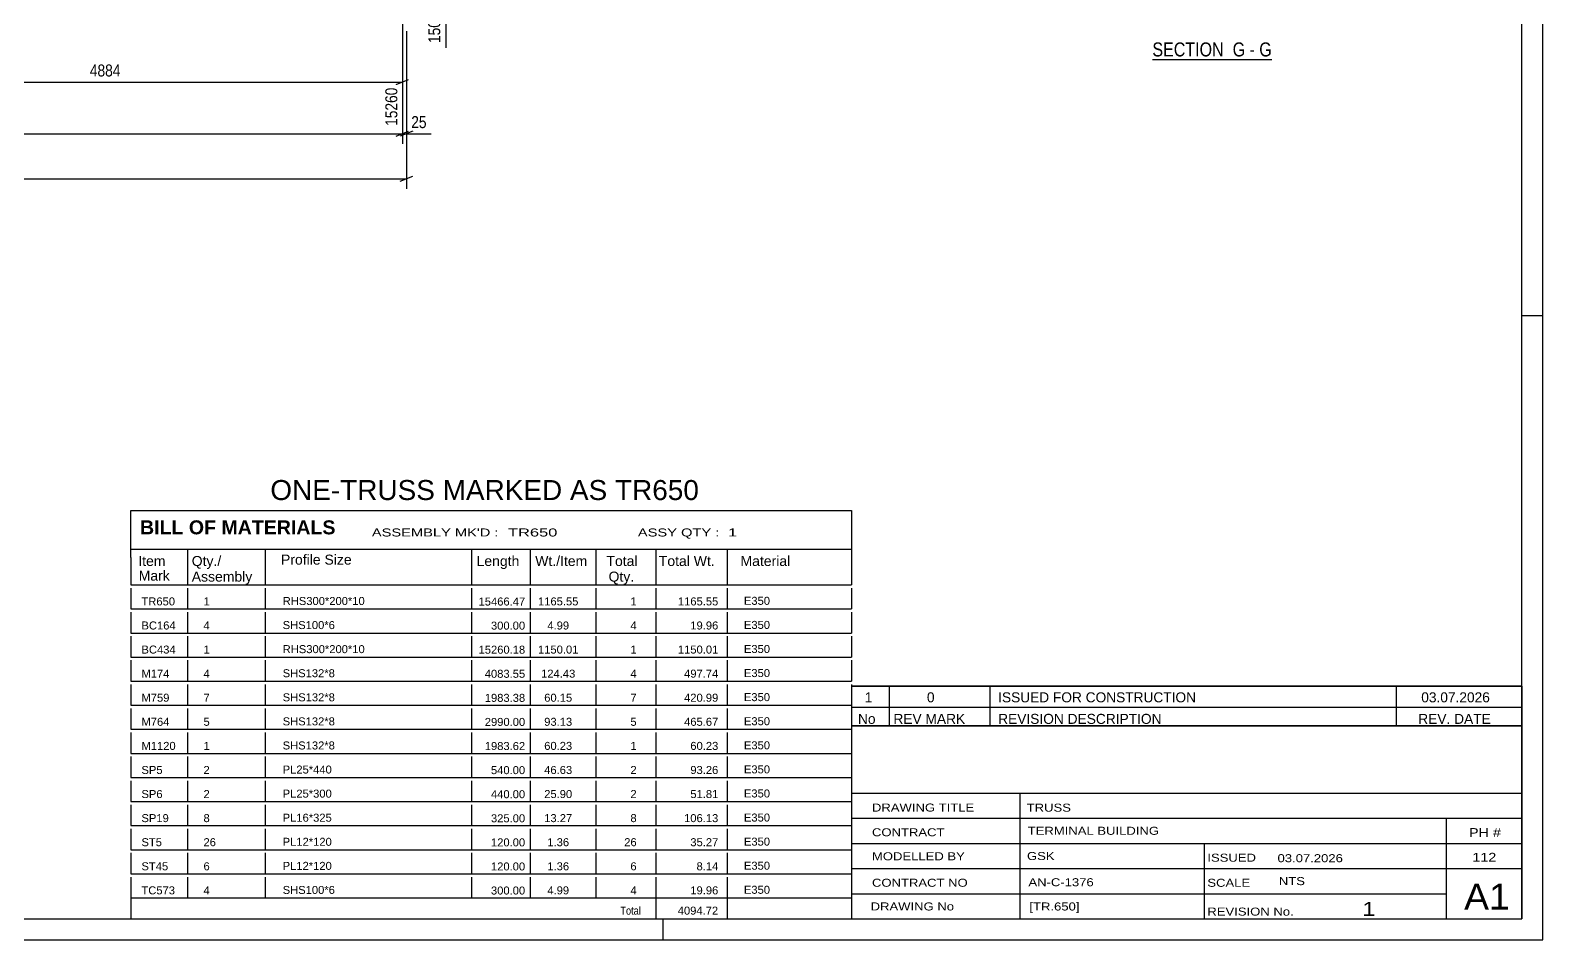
# Model space of a CAD drawing. Header units: millimetres. Extents: x 0 to 841, y 0 to 594.
# Drawn here: x 480 to 841, y 0 to 217.2 of the extents above; entities that cross this region are included whole.
import ezdxf

# ---------------------------------------------------------------- set-up
doc = ezdxf.new("R2010")
doc.units = ezdxf.units.MM
doc.styles.add('Arial', font='ARIAL.TTF', dxfattribs={"height": 0.2})
doc.styles.add('Arial Bold', font='ARIALBD.TTF', dxfattribs={"height": 0.2})
doc.styles.add('Arial Narrow', font='ARIALN.TTF', dxfattribs={"height": 0.2})

# ---------------------------------------------------------------- blocks, each defined once
blk = doc.blocks.new('Unknown-761549750-18451')
at = {"color": 7, "linetype": 'Continuous'}
for p, q in [((504, 102.5), (676, 102.5)), ((504, 91.25), (504, 102.5)), ((676, 102.5), (676, 91.25)), ((504, 93.25), (676, 93.25)), ((504, 91.25), (504, 86.25)), ((517.5, 93.25), (517.5, 84.75)), ((536, 93.25), (536, 84.75)), ((585.28, 93.25), (585.28, 84.75)), ((599.28, 93.25), (599.28, 84.75)), ((615, 93.25), (615, 84.75)), ((629.28, 93.25), (629.28, 84.75)), ((646.28, 93.25), (646.28, 84.75)), ((676, 91.25), (676, 84.75)), ((504, 86.25), (504, 84.75)), ((504, 84.75), (676, 84.75)), ((504, 83.98), (504, 79)), ((517.5, 83.98), (517.5, 79)), ((536, 83.98), (536, 79)), ((585.28, 83.98), (585.28, 79)), ((599.28, 83.98), (599.28, 79)), ((615, 83.98), (615, 79)), ((629.28, 83.98), (629.28, 79)), ((646.28, 83.98), (646.28, 79)), ((676, 83.98), (676, 79)), ((504, 79), (676, 79)), ((504, 78.23), (504, 73.25)), ((517.5, 78.23), (517.5, 73.25)), ((536, 78.23), (536, 73.25)), ((585.28, 78.23), (585.28, 73.25)), ((599.28, 78.23), (599.28, 73.25)), ((615, 78.23), (615, 73.25)), ((629.28, 78.23), (629.28, 73.25)), ((646.28, 78.23), (646.28, 73.25)), ((676, 78.23), (676, 73.25)), ((504, 73.25), (676, 73.25)), ((504, 72.48), (504, 67.5)), ((517.5, 72.48), (517.5, 67.5)), ((536, 72.48), (536, 67.5)), ((585.28, 72.48), (585.28, 67.5)), ((599.28, 72.48), (599.28, 67.5)), ((615, 72.48), (615, 67.5)), ((629.28, 72.48), (629.28, 67.5)), ((646.28, 72.48), (646.28, 67.5)), ((676, 72.48), (676, 67.5)), ((504, 67.5), (676, 67.5)), ((504, 66.73), (504, 61.75)), ((517.5, 66.73), (517.5, 61.75)), ((536, 66.73), (536, 61.75)), ((585.28, 66.73), (585.28, 61.75)), ((599.28, 66.73), (599.28, 61.75)), ((615, 66.73), (615, 61.75)), ((629.28, 66.73), (629.28, 61.75)), ((646.28, 66.73), (646.28, 61.75)), ((676, 66.73), (676, 61.75)), ((504, 61.75), (676, 61.75)), ((504, 60.98), (504, 56)), ((517.5, 60.98), (517.5, 56)), ((536, 60.98), (536, 56)), ((585.28, 60.98), (585.28, 56)), ((599.28, 60.98), (599.28, 56)), ((615, 60.98), (615, 56)), ((629.28, 60.98), (629.28, 56)), ((646.28, 60.98), (646.28, 56)), ((676, 60.98), (676, 56)), ((504, 56), (676, 56)), ((504, 55.23), (504, 50.25)), ((517.5, 55.23), (517.5, 50.25)), ((536, 55.23), (536, 50.25)), ((585.28, 55.23), (585.28, 50.25)), ((599.28, 55.23), (599.28, 50.25)), ((615, 55.23), (615, 50.25)), ((629.28, 55.23), (629.28, 50.25)), ((646.28, 55.23), (646.28, 50.25)), ((676, 55.23), (676, 50.25)), ((504, 50.25), (676, 50.25)), ((504, 49.48), (504, 44.5)), ((517.5, 49.48), (517.5, 44.5)), ((536, 49.48), (536, 44.5)), ((585.28, 49.48), (585.28, 44.5)), ((599.28, 49.48), (599.28, 44.5)), ((615, 49.48), (615, 44.5)), ((629.28, 49.48), (629.28, 44.5)), ((646.28, 49.48), (646.28, 44.5)), ((676, 49.48), (676, 44.5)), ((504, 44.5), (676, 44.5)), ((504, 43.73), (504, 38.75)), ((517.5, 43.73), (517.5, 38.75)), ((536, 43.73), (536, 38.75)), ((585.28, 43.73), (585.28, 38.75)), ((599.28, 43.73), (599.28, 38.75)), ((615, 43.73), (615, 38.75)), ((629.28, 43.73), (629.28, 38.75)), ((646.28, 43.73), (646.28, 38.75)), ((676, 43.73), (676, 38.75)), ((504, 38.75), (676, 38.75)), ((504, 37.98), (504, 33)), ((517.5, 37.98), (517.5, 33)), ((536, 37.98), (536, 33)), ((585.28, 37.98), (585.28, 33)), ((599.28, 37.98), (599.28, 33)), ((615, 37.98), (615, 33)), ((629.28, 37.98), (629.28, 33)), ((646.28, 37.98), (646.28, 33)), ((676, 37.98), (676, 33)), ((504, 33), (676, 33)), ((504, 32.23), (504, 27.25)), ((517.5, 32.23), (517.5, 27.25)), ((536, 32.23), (536, 27.25)), ((585.28, 32.23), (585.28, 27.25)), ((599.28, 32.23), (599.28, 27.25)), ((615, 32.23), (615, 27.25)), ((629.28, 32.23), (629.28, 27.25)), ((646.28, 32.23), (646.28, 27.25)), ((676, 32.23), (676, 27.25)), ((504, 27.25), (676, 27.25)), ((504, 26.48), (504, 21.5)), ((517.5, 26.48), (517.5, 21.5)), ((536, 26.48), (536, 21.5)), ((585.28, 26.48), (585.28, 21.5)), ((599.28, 26.48), (599.28, 21.5)), ((615, 26.48), (615, 21.5)), ((629.28, 26.48), (629.28, 21.5)), ((646.28, 26.48), (646.28, 21.5)), ((676, 26.48), (676, 21.5)), ((504, 21.5), (676, 21.5)), ((504, 20.73), (504, 15.75)), ((517.5, 20.73), (517.5, 15.75)), ((536, 20.73), (536, 15.75)), ((585.28, 20.73), (585.28, 15.75)), ((599.28, 20.73), (599.28, 15.75)), ((615, 20.73), (615, 15.75)), ((629.28, 20.73), (629.28, 15.75)), ((646.28, 20.73), (646.28, 15.75)), ((676, 20.73), (676, 15.75)), ((504, 15.75), (676, 15.75)), ((504, 14.98), (504, 10)), ((517.5, 14.98), (517.5, 10)), ((536, 14.98), (536, 10)), ((585.28, 14.98), (585.28, 10)), ((599.28, 14.98), (599.28, 10)), ((615, 14.98), (615, 10)), ((629.28, 14.98), (629.28, 10)), ((646.28, 14.98), (646.28, 10)), ((676, 14.98), (676, 10)), ((504, 10), (676, 10)), ((504, 10), (676, 10)), ((504, 10), (504, 5)), ((629.28, 10), (629.28, 5)), ((646.28, 10), (646.28, 5)), ((676, 10), (676, 5)), ((504, 5), (676, 5))]:
    blk.add_line(p, q, dxfattribs=at)
at = {"color": 7}
for s, height, style, p in [('BILL OF MATERIALS', 3.3405, 'Arial Bold', (506.15, 96.81)), ('Profile Size', 2.3877, 'Arial', (539.81, 89.58)), ('Mark', 2.388, 'Arial', (505.84, 85.75))]:
    blk.add_text(s, height=height, dxfattribs=dict(at, style=style)).set_placement(p)
at = {"color": 7, "linetype": 'Continuous', "style": 'Arial Narrow'}
for s, height, width, p in [("ASSEMBLY MK'D :", 1.9089, 1.6, (561.5, 96.3)), ('TR650', 1.909, 1.794707, (594, 96.3)), ('ASSY QTY :', 1.909, 1.6, (625, 96.3)), ('1', 1.91, 1.794707, (646.5, 96.3))]:
    blk.add_text(s, height=height, dxfattribs=dict(at, width=width)).set_placement(p)
at = {"color": 7, "linetype": 'Continuous'}
for s, height, style, p in [('Item', 2.388, 'Arial', (505.75, 89.25)), ('Qty./', 2.388, 'Arial', (518.5, 89.25)), ('Length', 2.388, 'Arial', (586.5, 89.25)), ('Wt./Item', 2.388, 'Arial', (600.5, 89.25)), ('Total', 2.388, 'Arial', (617.5, 89.25)), ('Total Wt.', 2.388, 'Arial', (630, 89.25)), ('Material', 2.388, 'Arial', (649.5, 89.25)), ('Assembly', 2.388, 'Arial', (518.5, 85.52)), ('Qty.', 2.388, 'Arial', (618, 85.52)), ('TR650', 1.91, 'Arial', (506.5, 79.84)), ('1', 1.91, 'Arial', (521.31, 79.84)), ('RHS300*200*10', 1.9102, 'Arial', (540.21, 79.94)), ('15466.47', 1.91, 'Arial', (586.97, 79.81)), ('1165.55', 1.91, 'Arial', (601.16, 79.84)), ('1', 1.91, 'Arial', (623.22, 79.84)), ('1165.55', 1.91, 'Arial', (634.55, 79.84)), ('E350', 1.91, 'Arial', (650.31, 79.98)), ('BC164', 1.91, 'Arial', (506.5, 74.09)), ('4', 1.91, 'Arial', (521.31, 74.09)), ('SHS100*6', 1.91, 'Arial', (540.21, 74.19)), ('300.00', 1.91, 'Arial', (589.93, 74.06)), ('4.99', 1.91, 'Arial', (603.39, 74.09)), ('4', 1.91, 'Arial', (623.22, 74.09)), ('19.96', 1.91, 'Arial', (637.52, 74.09)), ('E350', 1.91, 'Arial', (650.31, 74.23)), ('BC434', 1.91, 'Arial', (506.5, 68.34)), ('1', 1.91, 'Arial', (521.31, 68.34)), ('RHS300*200*10', 1.9102, 'Arial', (540.21, 68.44)), ('15260.18', 1.91, 'Arial', (586.97, 68.31)), ('1150.01', 1.91, 'Arial', (601.16, 68.34)), ('1', 1.91, 'Arial', (623.22, 68.34)), ('1150.01', 1.91, 'Arial', (634.55, 68.34)), ('E350', 1.91, 'Arial', (650.31, 68.48)), ('M174', 1.91, 'Arial', (506.5, 62.59)), ('4', 1.91, 'Arial', (521.31, 62.59)), ('SHS132*8', 1.91, 'Arial', (540.21, 62.69)), ('4083.55', 1.91, 'Arial', (588.45, 62.56)), ('124.43', 1.91, 'Arial', (601.9, 62.59)), ('4', 1.91, 'Arial', (623.22, 62.59)), ('497.74', 1.91, 'Arial', (636.03, 62.59)), ('E350', 1.91, 'Arial', (650.31, 62.73)), ('M759', 1.91, 'Arial', (506.5, 56.84)), ('7', 1.91, 'Arial', (521.31, 56.84)), ('SHS132*8', 1.91, 'Arial', (540.21, 56.94)), ('1983.38', 1.91, 'Arial', (588.45, 56.81)), ('60.15', 1.91, 'Arial', (602.64, 56.84)), ('7', 1.91, 'Arial', (623.22, 56.84)), ('420.99', 1.91, 'Arial', (636.03, 56.84)), ('E350', 1.91, 'Arial', (650.31, 56.98)), ('M764', 1.91, 'Arial', (506.5, 51.09)), ('5', 1.91, 'Arial', (521.31, 51.09)), ('SHS132*8', 1.91, 'Arial', (540.21, 51.19)), ('2990.00', 1.91, 'Arial', (588.45, 51.06)), ('93.13', 1.91, 'Arial', (602.64, 51.09)), ('5', 1.91, 'Arial', (623.22, 51.09)), ('465.67', 1.91, 'Arial', (636.03, 51.09)), ('E350', 1.91, 'Arial', (650.31, 51.23)), ('M1120', 1.91, 'Arial', (506.5, 45.34)), ('1', 1.91, 'Arial', (521.31, 45.34)), ('SHS132*8', 1.91, 'Arial', (540.21, 45.44)), ('1983.62', 1.91, 'Arial', (588.45, 45.3)), ('60.23', 1.91, 'Arial', (602.64, 45.34)), ('1', 1.91, 'Arial', (623.22, 45.34)), ('60.23', 1.91, 'Arial', (637.52, 45.34)), ('E350', 1.91, 'Arial', (650.31, 45.48)), ('SP5', 1.91, 'Arial', (506.5, 39.59)), ('2', 1.91, 'Arial', (521.31, 39.59)), ('PL25*440', 1.91, 'Arial', (540.21, 39.69)), ('540.00', 1.91, 'Arial', (589.93, 39.55)), ('46.63', 1.91, 'Arial', (602.64, 39.59)), ('2', 1.91, 'Arial', (623.22, 39.59)), ('93.26', 1.91, 'Arial', (637.52, 39.59)), ('E350', 1.91, 'Arial', (650.31, 39.73)), ('SP6', 1.91, 'Arial', (506.5, 33.84)), ('2', 1.91, 'Arial', (521.31, 33.84)), ('PL25*300', 1.91, 'Arial', (540.21, 33.94)), ('440.00', 1.91, 'Arial', (589.93, 33.8)), ('25.90', 1.91, 'Arial', (602.64, 33.84)), ('2', 1.91, 'Arial', (623.22, 33.84)), ('51.81', 1.91, 'Arial', (637.52, 33.84)), ('E350', 1.91, 'Arial', (650.31, 33.98)), ('SP19', 1.91, 'Arial', (506.5, 28.09)), ('8', 1.91, 'Arial', (521.31, 28.09)), ('PL16*325', 1.91, 'Arial', (540.21, 28.19)), ('325.00', 1.91, 'Arial', (589.93, 28.05)), ('13.27', 1.91, 'Arial', (602.64, 28.09)), ('8', 1.91, 'Arial', (623.22, 28.09)), ('106.13', 1.91, 'Arial', (636.03, 28.09)), ('E350', 1.91, 'Arial', (650.31, 28.23)), ('ST5', 1.91, 'Arial', (506.5, 22.34)), ('26', 1.91, 'Arial', (521.31, 22.34)), ('PL12*120', 1.91, 'Arial', (540.21, 22.44)), ('120.00', 1.91, 'Arial', (589.93, 22.3)), ('1.36', 1.91, 'Arial', (603.39, 22.34)), ('26', 1.91, 'Arial', (621.74, 22.34)), ('35.27', 1.91, 'Arial', (637.52, 22.34)), ('E350', 1.91, 'Arial', (650.31, 22.48)), ('ST45', 1.91, 'Arial', (506.5, 16.59)), ('6', 1.91, 'Arial', (521.31, 16.59)), ('PL12*120', 1.91, 'Arial', (540.21, 16.69)), ('120.00', 1.91, 'Arial', (589.93, 16.55)), ('1.36', 1.91, 'Arial', (603.39, 16.59)), ('6', 1.91, 'Arial', (623.22, 16.59)), ('8.14', 1.91, 'Arial', (639, 16.59)), ('E350', 1.91, 'Arial', (650.31, 16.73)), ('TC573', 1.91, 'Arial', (506.5, 10.84)), ('4', 1.91, 'Arial', (521.31, 10.84)), ('SHS100*6', 1.91, 'Arial', (540.21, 10.94)), ('300.00', 1.91, 'Arial', (589.93, 10.8)), ('4.99', 1.91, 'Arial', (603.39, 10.84)), ('4', 1.91, 'Arial', (623.22, 10.84)), ('19.96', 1.91, 'Arial', (637.52, 10.84)), ('E350', 1.91, 'Arial', (650.31, 10.98)), ('Total', 1.909, 'Arial Narrow', (620.83, 6)), ('4094.72', 1.91, 'Arial', (634.52, 6))]:
    blk.add_text(s, height=height, dxfattribs=dict(at, style=style)).set_placement(p)
blk = doc.blocks.new('Unknown-761549750-1135')
at = {"color": 5, "linetype": 'Continuous'}
for p, q in [((841, 0), (841, 594)), ((836, 5), (836, 589)), ((841, 149), (836, 149)), ((5, 5), (836, 5)), ((631, 0), (631, 5)), ((0, 0), (841, 0))]:
    blk.add_line(p, q, dxfattribs=at)
blk = doc.blocks.new('Unknown-761549750-18452')
at = {"color": 2, "linetype": 'Continuous'}
blk.add_line((530, 102.5), (647.5, 102.5), dxfattribs=at)
at = {"color": 7, "style": 'Arial'}
blk.add_text('ONE-TRUSS MARKED AS TR650', height=4.7754, dxfattribs=at).set_placement((537.26, 105))
blk = doc.blocks.new('Unknown-761549750-18453')
at = {"color": 7, "linetype": 'Continuous'}
for p, q in [((676, 51.05), (676, 5)), ((676, 51.05), (836, 51.05)), ((836, 51), (836, 5)), ((676, 35), (836, 35)), ((716.14, 35), (716.14, 5)), ((676, 29), (836, 29)), ((818, 5.05), (818, 29.05)), ((676, 23), (836, 23)), ((760.14, 23), (760.14, 5)), ((676, 17), (836, 17)), ((676, 11), (818, 11)), ((676, 5), (836, 5))]:
    blk.add_line(p, q, dxfattribs=at)
at = {"color": 7, "style": 'Arial Narrow'}
for s, height, width, p in [('DRAWING TITLE', 1.9089, 1.425378, (680.88, 30.61)), ('TRUSS', 1.909, 1.425378, (717.81, 30.59)), ('CONTRACT', 1.909, 1.425378, (680.88, 24.71)), ('TERMINAL BUILDING', 1.9089, 1.425378, (718.06, 25.07)), ('MODELLED BY', 1.9089, 1.425378, (680.88, 18.98)), ('GSK', 1.909, 1.425378, (717.88, 19.04)), ('ISSUED', 1.909, 1.425378, (760.94, 18.64)), ('03.07.2026', 1.909, 1.425378, (777.69, 18.52)), ('CONTRACT NO', 1.9089, 1.425378, (680.88, 12.66)), ('AN-C-1376', 1.909, 1.425378, (718.23, 12.78)), ('SCALE', 1.909, 1.425378, (760.94, 12.65)), ('A1', 6.204, 1.25, (822.24, 7.2)), ('DRAWING No', 1.909, 1.425378, (680.56, 7)), ('[TR.650]', 1.909, 1.425378, (718.46, 6.99)), ('REVISION No.', 1.9089, 1.425378, (760.94, 5.77)), ('1', 3.34, 1.5, (797.91, 5.68))]:
    blk.add_text(s, height=height, dxfattribs=dict(at, width=width)).set_placement(p)
at = {"color": 7, "linetype": 'Continuous', "style": 'Arial Narrow'}
for s, height, width, p in [('PH #', 2.1, 1.42538, (823.4, 24.55)), ('112', 2.1, 1.42538, (824.19, 18.65)), ('NTS', 1.909, 1.425378, (778, 13.05))]:
    blk.add_text(s, height=height, dxfattribs=dict(at, width=width)).set_placement(p)
blk = doc.blocks.new('Unknown-761549750-18454')
at = {"color": 7, "linetype": 'Continuous'}
for p, q in [((676, 60.55), (836, 60.55)), ((836, 60.55), (676, 60.55)), ((676, 60.55), (676, 55.55)), ((685, 60.55), (685, 55.55)), ((709, 60.55), (709, 55.55)), ((806, 60.55), (806, 55.55)), ((836, 60.55), (836, 55.55)), ((676, 55.55), (836, 55.55)), ((676, 55.55), (676, 51.05)), ((676, 55.55), (836, 55.55)), ((685, 55.55), (685, 51.05)), ((709, 55.55), (709, 51.05)), ((806, 55.55), (806, 51.05)), ((836, 55.55), (836, 51.05)), ((836, 51.05), (676, 51.05))]:
    blk.add_line(p, q, dxfattribs=at)
at = {"color": 7, "linetype": 'Continuous', "style": 'Arial Narrow'}
for s, height, width, p in [('1', 2.39, 1.196471, (679.16, 56.7)), ('0', 2.39, 1.196471, (694, 56.7)), ('ISSUED FOR CONSTRUCTION', 2.3861, 1.196471, (711, 56.7)), ('03.07.2026', 2.386, 1.196471, (812, 56.7)), ('No', 2.386, 1.2, (677.54, 51.55)), ('REV MARK', 2.386, 1.2, (686, 51.55)), ('REVISION DESCRIPTION', 2.3861, 1.2, (711, 51.55)), ('REV. DATE', 2.386, 1.2, (811.28, 51.55))]:
    blk.add_text(s, height=height, dxfattribs=dict(at, width=width)).set_placement(p)
blk = doc.blocks.new('Unknown-761549750-20 - 16507')
at = {"color": 6, "linetype": 'Continuous'}
blk.add_line((747.82, 210.18), (776.32, 210.18), dxfattribs=at)
at = {"color": 0, "linetype": 'Continuous'}
blk.add_wipeout([(765.93, 210.93), (765.93, 214.43), (747.82, 214.43), (747.82, 210.93)], dxfattribs=at)
at = {"color": 7, "linetype": 'Continuous', "style": 'Arial Narrow'}
blk.add_text('SECTION ', height=3.34, dxfattribs=at).set_placement((747.82, 210.93))
at = {"color": 0, "linetype": 'Continuous'}
blk.add_wipeout([(769.96, 210.93), (769.96, 214.43), (766.98, 214.43), (766.98, 210.93)], dxfattribs=at)
blk.add_wipeout([(772.28, 210.93), (772.28, 214.43), (771.01, 214.43), (771.01, 210.93)], dxfattribs=at)
at = {"color": 7, "linetype": 'Continuous', "style": 'Arial Narrow'}
blk.add_text('G', height=3.34, dxfattribs=at).set_placement((766.98, 210.93))
at = {"color": 0, "linetype": 'Continuous'}
blk.add_wipeout([(776.32, 210.93), (776.32, 214.43), (773.33, 214.43), (773.33, 210.93)], dxfattribs=at)
at = {"color": 7, "linetype": 'Continuous', "style": 'Arial Narrow'}
for s, p in [('G', (773.33, 210.93)), ('-', (771.01, 210.93))]:
    blk.add_text(s, height=3.34, dxfattribs=at).set_placement(p)
blk = doc.blocks.new('StraightDimension-761549750-3226 - 3031')
at = {"color": 7, "linetype": 'Continuous'}
for p, q in [((578.57, 228.24), (579.77, 225.24)), ((570.78, 226.74), (581.57, 226.74)), ((579.17, 220.74), (579.17, 226.74)), ((570.78, 220.74), (581.57, 220.74)), ((579.77, 219.24), (578.57, 222.24))]:
    blk.add_line(p, q, dxfattribs=at)
at = {"color": 0}
blk.add_wipeout([(578.42, 220.21), (574.22, 220.21), (574.22, 213.53), (578.42, 213.53)], dxfattribs=at)
at = {"color": 7, "linetype": 'Continuous'}
blk.add_line((579.17, 220.74), (579.17, 213), dxfattribs=at)
blk.add_line((579.17, 220.74), (579.17, 213), dxfattribs=at)
at = {"color": 3, "style": 'Arial Narrow'}
blk.add_text('150', height=2.863, rotation=90.0002, dxfattribs=at).set_placement((577.82, 214.13))
blk = doc.blocks.new('StraightDimension-761549750-3268 - 3031')
at = {"color": 7, "linetype": 'Continuous'}
for p, q in [((568.78, 221.74), (568.78, 194.35)), ((426.9, 217.45), (426.9, 194.35)), ((428.4, 205.39), (425.4, 204.19)), ((426.9, 204.79), (568.78, 204.79)), ((567.28, 204.19), (570.28, 205.39))]:
    blk.add_line(p, q, dxfattribs=at)
at = {"color": 0}
blk.add_wipeout([(502.1, 205.54), (502.1, 209.74), (493.58, 209.74), (493.58, 205.54)], dxfattribs=at)
at = {"color": 0, "linetype": 'Continuous'}
blk.add_wipeout([(568.18, 204.09), (563.98, 204.09), (563.98, 193.75), (568.18, 193.75)], dxfattribs=at)
at = {"color": 3, "style": 'Arial Narrow'}
blk.add_text('4884', height=2.863, dxfattribs=at).set_placement((494.18, 206.14))
at = {"color": 3, "linetype": 'Continuous', "style": 'Arial Narrow'}
blk.add_text('15260', height=2.863, rotation=90.0002, dxfattribs=at).set_placement((567.58, 194.35))
blk = doc.blocks.new('StraightDimension-761549750-3370 - 3031')
at = {"color": 7, "linetype": 'Continuous'}
for p, q in [((569.78, 216.94), (569.78, 179.31)), ((54.3, 181.71), (569.78, 181.71)), ((568.28, 181.11), (571.28, 182.31))]:
    blk.add_line(p, q, dxfattribs=at)
blk = doc.blocks.new('StraightDimension-761549750-6666 - 3031')
at = {"color": 7, "linetype": 'Continuous'}
for p, q in [((568.78, 216.94), (568.78, 190.07)), ((569.78, 216.94), (569.78, 190.07)), ((567.28, 191.87), (570.28, 193.07)), ((571.28, 193.07), (568.28, 191.87)), ((568.78, 192.47), (569.78, 192.47))]:
    blk.add_line(p, q, dxfattribs=at)
at = {"color": 0}
blk.add_wipeout([(575.16, 193.22), (575.16, 197.42), (570.3, 197.42), (570.3, 193.22)], dxfattribs=at)
at = {"color": 7, "linetype": 'Continuous'}
blk.add_line((569.78, 192.47), (575.68, 192.47), dxfattribs=at)
blk.add_line((569.78, 192.47), (575.68, 192.47), dxfattribs=at)
at = {"color": 3, "style": 'Arial Narrow'}
blk.add_text('25', height=2.863, dxfattribs=at).set_placement((570.9, 193.82))
blk = doc.blocks.new('StraightDimension-761549750-6667 - 3031')
at = {"color": 7, "linetype": 'Continuous'}
for p, q in [((568.78, 216.94), (568.78, 190.07)), ((55.3, 192.47), (568.78, 192.47)), ((567.28, 191.87), (570.28, 193.07))]:
    blk.add_line(p, q, dxfattribs=at)

msp = doc.modelspace()

# ---------------------------------------------------------------- block references
for name in ['Unknown-761549750-1135', 'Unknown-761549750-18452', 'Unknown-761549750-18451', 'Unknown-761549750-18454', 'Unknown-761549750-18453']:
    msp.add_blockref(name, (0, 0))

# ---------------------------------------------------------------- next in the draw order: block references
for name in ['StraightDimension-761549750-3226 - 3031', 'Unknown-761549750-20 - 16507']:
    msp.add_blockref(name, (0, 0))

# ---------------------------------------------------------------- next in the draw order: block references
msp.add_blockref('StraightDimension-761549750-3268 - 3031', (0, 0))

# ---------------------------------------------------------------- next in the draw order: block references
msp.add_blockref('StraightDimension-761549750-3370 - 3031', (0, 0))

# ---------------------------------------------------------------- next in the draw order: block references
msp.add_blockref('StraightDimension-761549750-6666 - 3031', (0, 0))

# ---------------------------------------------------------------- next in the draw order: block references
msp.add_blockref('StraightDimension-761549750-6667 - 3031', (0, 0))

doc.saveas('drawing.dxf')
